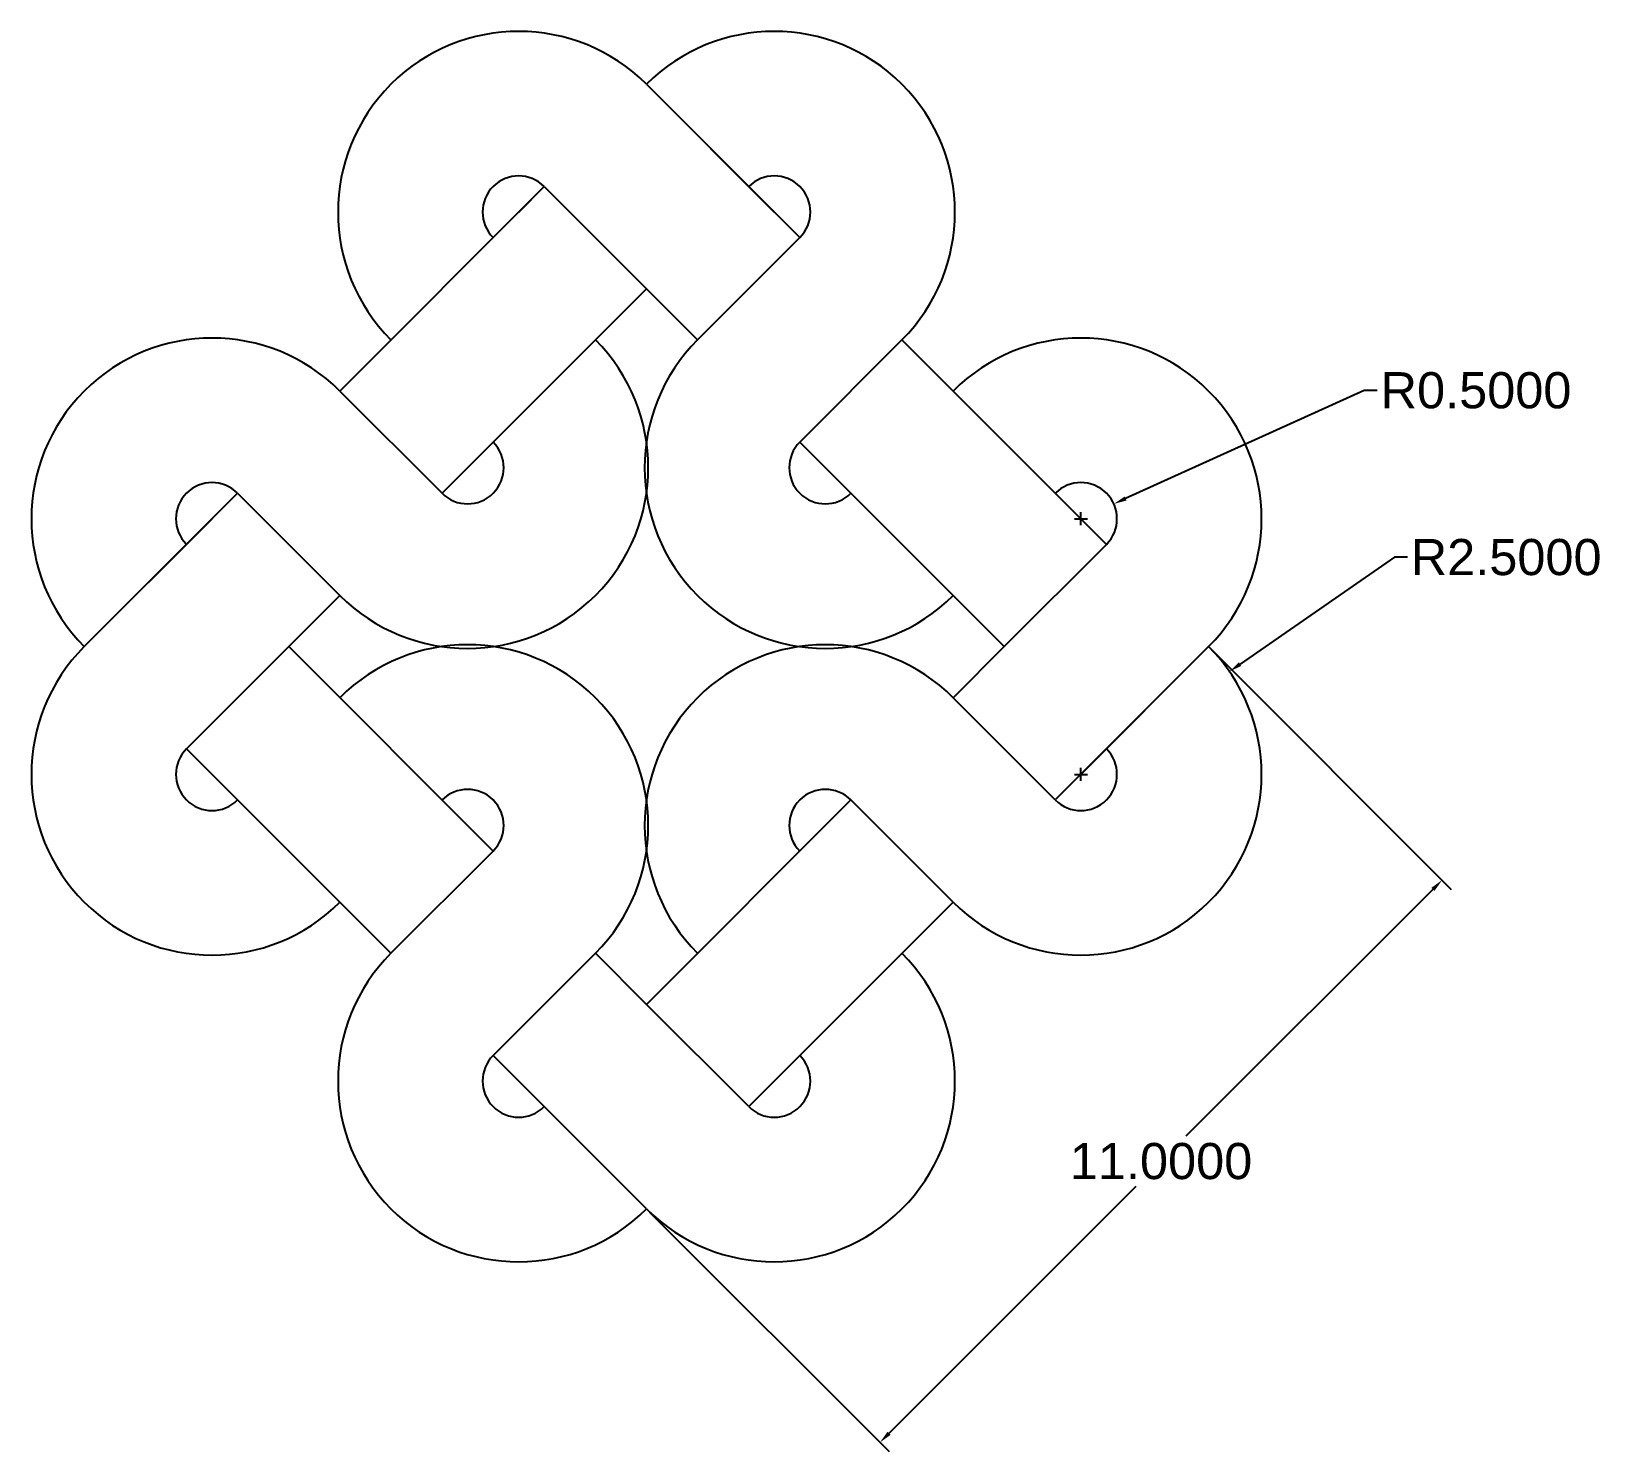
# Model space of a CAD drawing. Header units: centimetres. Extents: x 20.8 to 42.5, y 4.5 to 24.2.
import ezdxf

# ---------------------------------------------------------------- set-up
doc = ezdxf.new("R2010")
doc.units = ezdxf.units.CM
doc.header["$MEASUREMENT"] = 0
doc.styles.get("Standard").update_dxf_attribs({"font": 'arial.ttf'})
doc.dimstyles.get("Standard").update_dxf_attribs({"dimtxt": 0.5, "dimasz": 0.18, "dimexe": 0.18, "dimexo": 0.0625, "dimgap": 0.09, "dimtad": 0, "dimtih": 1, "dimtoh": 1, "dimdec": 4, "dimzin": 0, "dimdsep": 46, "dimtxsty": 'Standard', "dimcen": 0.09, "dimadec": 0, "dimazin": 0, "dimtfac": 1, "dimtdec": 4, "dimtofl": 0, "dimtmove": 0, "dimatfit": 3, "dimfxl": 1, "dimtolj": 1, "dimtzin": 0, "dimarcsym": 0})

# ---------------------------------------------------------------- blocks, each defined once
blk = doc.blocks.new('*D1')
at = {"color": 0, "lineweight": -2, "transparency": 16777216}
for p, q in [((37.182, 15.627), (40.495, 12.313)), ((40.241, 12.313), (36.824, 8.897)), ((32.717, 4.79), (36.134, 8.206)), ((29.403, 7.849), (32.717, 4.535))]:
    blk.add_line(p, q, dxfattribs=at)
at = {"color": 0, "transparency": 16777216}
for points in [[(40.22, 12.334), (40.262, 12.292), (40.368, 12.441)], [(32.696, 4.811), (32.738, 4.768), (32.59, 4.662)]]:
    blk.add_solid(points, dxfattribs=at)
at = {"layer": 'Defpoints', "color": 0, "transparency": 16777216}
for p in [(37.137, 15.671), (29.359, 7.893), (32.59, 4.662)]:
    blk.add_point(p, dxfattribs=at)
at = {"color": 0, "transparency": 16777216, "insert": (36.479, 8.551), "char_height": 0.5, "attachment_point": 5}
blk.add_mtext('\\A1;11.0000', dxfattribs=at)
blk = doc.blocks.new('*D2')
at = {"color": 0, "lineweight": -2, "transparency": 16777216}
for p, q in [((39.708, 16.906), (37.573, 15.428)), ((39.888, 16.906), (39.708, 16.906)), ((35.28, 13.903), (35.46, 13.903)), ((35.37, 13.813), (35.37, 13.993))]:
    blk.add_line(p, q, dxfattribs=at)
at = {"color": 0, "transparency": 16777216}
blk.add_solid([(37.556, 15.453), (37.59, 15.404), (37.425, 15.326)], dxfattribs=at)
at = {"layer": 'Defpoints', "color": 0, "transparency": 16777216}
for p in [(37.425, 15.326), (35.37, 13.903)]:
    blk.add_point(p, dxfattribs=at)
at = {"color": 0, "transparency": 16777216, "insert": (41.254, 16.906), "char_height": 0.5, "attachment_point": 5}
blk.add_mtext('\\A1;R2.5000', dxfattribs=at)
blk = doc.blocks.new('*D3')
at = {"color": 0, "lineweight": -2, "transparency": 16777216}
for p, q in [((39.291, 19.214), (35.989, 17.719)), ((39.471, 19.214), (39.291, 19.214)), ((35.28, 17.439), (35.46, 17.439)), ((35.37, 17.349), (35.37, 17.529))]:
    blk.add_line(p, q, dxfattribs=at)
at = {"color": 0, "transparency": 16777216}
blk.add_solid([(35.977, 17.747), (36.002, 17.692), (35.825, 17.645)], dxfattribs=at)
at = {"layer": 'Defpoints', "color": 0, "transparency": 16777216}
for p in [(35.825, 17.645), (35.37, 17.439)]:
    blk.add_point(p, dxfattribs=at)
at = {"color": 0, "transparency": 16777216, "insert": (40.837, 19.214), "char_height": 0.5, "attachment_point": 5}
blk.add_mtext('\\A1;R0.5000', dxfattribs=at)

msp = doc.modelspace()

# ---------------------------------------------------------------- linework, layer by layer
for p, q in [((29.35927, 23.44933), (31.12703, 21.68156)), ((27.5915, 21.68156), (27.94505, 22.03512)), ((27.94505, 22.03512), (29.35927, 20.6209)), ((31.48059, 21.32801), (30.06637, 19.9138)), ((32.8948, 19.9138), (31.48059, 18.49958)), ((25.11663, 19.20669), (26.53084, 17.79248)), ((23.70241, 17.79248), (25.11663, 16.37826)), ((21.58109, 15.67116), (23.34886, 17.43892)), ((35.36967, 17.43892), (35.72323, 17.08537)), ((35.72323, 17.08537), (34.30901, 15.67116)), ((22.99531, 14.25694), (24.40952, 15.67116)), ((37.13744, 15.67116), (35.36967, 13.90339)), ((35.01612, 13.54984), (33.60191, 14.96405)), ((23.34886, 13.90339), (22.99531, 14.25694)), ((33.60191, 12.13562), (32.18769, 13.54984)), ((25.82373, 11.42852), (27.23795, 12.84273)), ((27.23795, 10.0143), (28.65216, 11.42852)), ((30.77348, 9.30719), (29.35927, 10.72141)), ((29.35927, 7.89298), (27.5915, 9.66075)), ((31.12703, 9.66075), (30.77348, 9.30719))]:
    msp.add_line(p, q)
for points in [[(29.35927, 23.44933), (31.48059, 21.32801)], [(25.11663, 19.20669), (27.94505, 22.03512)], [(26.53084, 17.79248), (29.35927, 20.6209), (30.06637, 19.9138)], [(32.8948, 19.9138), (35.72323, 17.08537)], [(31.48059, 18.49958), (34.30901, 15.67116), (33.60191, 14.96405)], [(21.58109, 15.67116), (23.70241, 17.79248)], [(27.23795, 12.84273), (24.40952, 15.67116), (25.11663, 16.37826)], [(37.13744, 15.67116), (35.01612, 13.54984)], [(25.82373, 11.42852), (22.99531, 14.25694)], [(32.18769, 13.54984), (29.35927, 10.72141), (28.65216, 11.42852)], [(33.60191, 12.13562), (30.77348, 9.30719)], [(29.35927, 7.89298), (27.23795, 10.0143)]]:
    msp.add_lwpolyline(points)
for centre, radius, start, end in [((27.5915, 21.68156), 2.5, 45, 225), ((31.12703, 21.68156), 2.5, 315, 135), ((27.5915, 21.68156), 0.5, 45, 225), ((31.12703, 21.68156), 0.5, 315, 135), ((23.34886, 17.43892), 2.5, 45, 225), ((26.88439, 18.14603), 2.5, 225, 45), ((31.83414, 18.14603), 2.5, 135, 315), ((35.36967, 17.43892), 2.5, 315, 135), ((26.88439, 18.14603), 0.5, 225, 45), ((31.83414, 18.14603), 0.5, 135, 315), ((23.34886, 17.43892), 0.5, 45, 225), ((35.36967, 17.43892), 0.5, 315, 135), ((23.34886, 13.90339), 2.5, 135, 315), ((26.88439, 13.19628), 2.5, 315, 135), ((31.83414, 13.19628), 2.5, 45, 225), ((35.36967, 13.90339), 2.5, 225, 45), ((23.34886, 13.90339), 0.5, 135, 315), ((35.36967, 13.90339), 0.5, 225, 45), ((26.88439, 13.19628), 0.5, 315, 135), ((31.83414, 13.19628), 0.5, 45, 225), ((27.5915, 9.66075), 2.5, 135, 315), ((31.12703, 9.66075), 2.5, 225, 45), ((27.5915, 9.66075), 0.5, 135, 315), ((31.12703, 9.66075), 0.5, 225, 45)]:
    msp.add_arc(centre, radius, start, end)

# ---------------------------------------------------------------- dimensions: what is measured, and where the dimension line sits
for center, mpoint, picture, middle in [((35.36967, 17.43892), (35.82518, 17.64512), '*D3', (40.8374, 19.2141)), ((35.36967, 13.90339), (37.4254, 15.32605), '*D2', (41.25445, 16.90585))]:
    dim = msp.add_radius_dim(center=center, mpoint=mpoint, dimstyle='Standard')
    dim.commit()
    dim.dimension.update_dxf_attribs({"geometry": picture, "text_midpoint": middle, "dimtype": 164})
dim = msp.add_aligned_dim(p1=(37.13744, 15.67116), p2=(29.35927, 7.89298), distance=4.56876, dimstyle='Standard')
dim.commit()
dim.dimension.update_dxf_attribs({"geometry": '*D1', "text_midpoint": (36.47895, 8.55147)})

doc.saveas('drawing.dxf')
